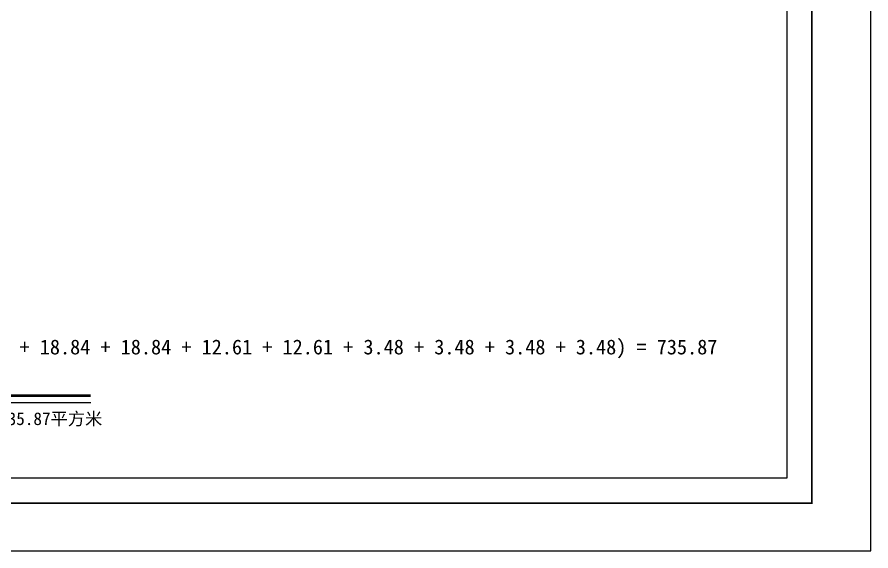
# Model space of a CAD drawing. Extents: x 512858 to 514372, y -232486 to -231710.
# Drawn here: x 513221.6 to 513282.6, y -232089.4 to -232051.3 of the extents above; entities that cross this region are included whole.
import ezdxf

# ---------------------------------------------------------------- set-up
doc = ezdxf.new("R2010")
doc.units = 0
doc.header["$LTSCALE"] = 1000
doc.layers.add('$计算结果', color=7, linetype='Continuous')
doc.layers.add('图廓', color=252, linetype='Continuous', lineweight=9)
doc.layers.add('打印图框', color=252, linetype='Continuous', plot=False)
doc.styles.add('dw', font='simhei.ttf')

msp = doc.modelspace()

# ---------------------------------------------------------------- linework, layer by layer
at = {"layer": '图廓', "color": 0, "const_width": 0.119}
msp.add_lwpolyline([(513173.54, -232009.483), (513278.341, -232009.483), (513278.341, -232086), (513173.54, -232086)], close=True, dxfattribs=at)
at = {"layer": '图廓', "color": 0}
msp.add_lwpolyline([(513175.326, -232011.27), (513276.554, -232011.27), (513276.554, -232084.213), (513175.326, -232084.213)], close=True, dxfattribs=at)
at = {"layer": '图廓', "color": 7, "const_width": 0.2}
msp.add_lwpolyline([(513210.316, -232078.32), (513226.833, -232078.32)], dxfattribs=at)
at = {"layer": '图廓', "color": 7}
msp.add_lwpolyline([(513210.316, -232078.809), (513226.833, -232078.809)], dxfattribs=at)
at = {"layer": '打印图框', "color": 6, "ltscale": 0.5}
msp.add_lwpolyline([(513169.258, -232089.412), (513282.567, -232089.412), (513282.567, -232004.438), (513169.258, -232004.438)], close=True, dxfattribs=at)

# ---------------------------------------------------------------- texts
at = {"layer": '$计算结果', "insert": (513183.422, -232076.666), "char_height": 1.062172, "width": 84.98136, "attachment_point": 4, "style": 'dw'}
msp.add_mtext('  住宅计容面积：339.31 + 339.31 + 0.5*(18.84 + 18.84 + 18.84 + 18.84 + 12.61 + 12.61 + 3.48 + 3.48 + 3.48 + 3.48) = 735.87\\P本层计容建筑面积：735.87 = 735.87\\P总面积：735.87 = 735.87', dxfattribs=at)
at = {"layer": '图廓', "color": 7, "style": 'dw'}
msp.add_text('本层计容建筑面积735.87平方米', height=0.90221, dxfattribs=at).set_placement((513210.434, -232080.416))

doc.saveas('drawing.dxf')
